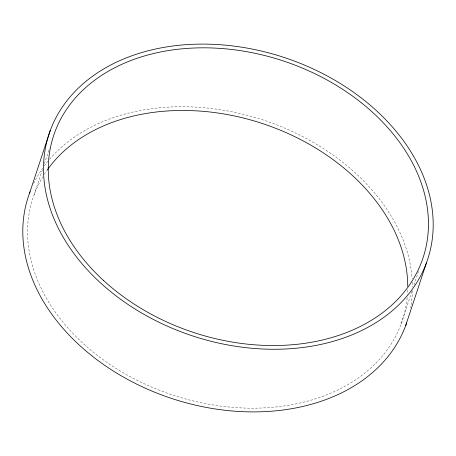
<?xml version="1.0" encoding="UTF-8"?>
<svg xmlns="http://www.w3.org/2000/svg" width="456" height="456" viewBox="0 0 456 456"><rect width="100%" height="100%" fill="white"/><g stroke="black" fill="none" stroke-linecap="round" stroke-linejoin="round"><path stroke-width="0.34" stroke-dasharray="2.28 1.71" d="M34.166 194.695L42.853 168.429M44.414 163.715L49.539 148.228M401.12 323.937L411.808 291.612M414.037 284.875L418.494 271.405M33.676 183.477A199.415 146.553 18.3 0 1 42.647 168.23M44.312 165.916A199.415 146.553 18.3 0 1 47.812 161.407M49.618 159.247A199.415 146.553 18.3 0 1 263.414 120.093A199.415 146.553 18.3 0 1 412.173 278.764M412.378 282.23A199.415 146.553 18.3 0 1 412.486 287.041M412.441 290.597A199.415 146.553 18.3 0 1 410.617 307.749M407.179 297.739A194.552 142.979 18.3 0 1 172.493 394.981A194.552 142.979 18.3 0 1 42.778 176.82M44.295 174.374A194.552 142.979 18.3 0 1 46.689 170.772M407.687 289.885A194.552 142.979 18.3 0 1 407.476 294.171"/><path stroke-width="0.68" d="M29.583 193.082L50.297 130.444M405.703 325.555L426.417 262.918A199.415 146.553 18.3 0 0 188.453 44.523A199.415 146.553 18.3 0 0 100.195 282.606A199.415 146.553 18.3 0 0 426.417 262.918M406.649 322.899A199.415 146.553 18.3 0 1 167.608 397.096A199.415 146.553 18.3 0 1 30.067 191.788M47.105 170.185A194.552 142.979 18.3 0 1 260.581 122.932A194.552 142.979 18.3 0 1 407.732 286.351M103.563 280.508A194.552 142.979 18.3 0 0 421.834 261.305A194.552 142.979 18.3 0 0 189.673 48.233A194.552 142.979 18.3 0 0 103.563 280.508"/></g></svg>
